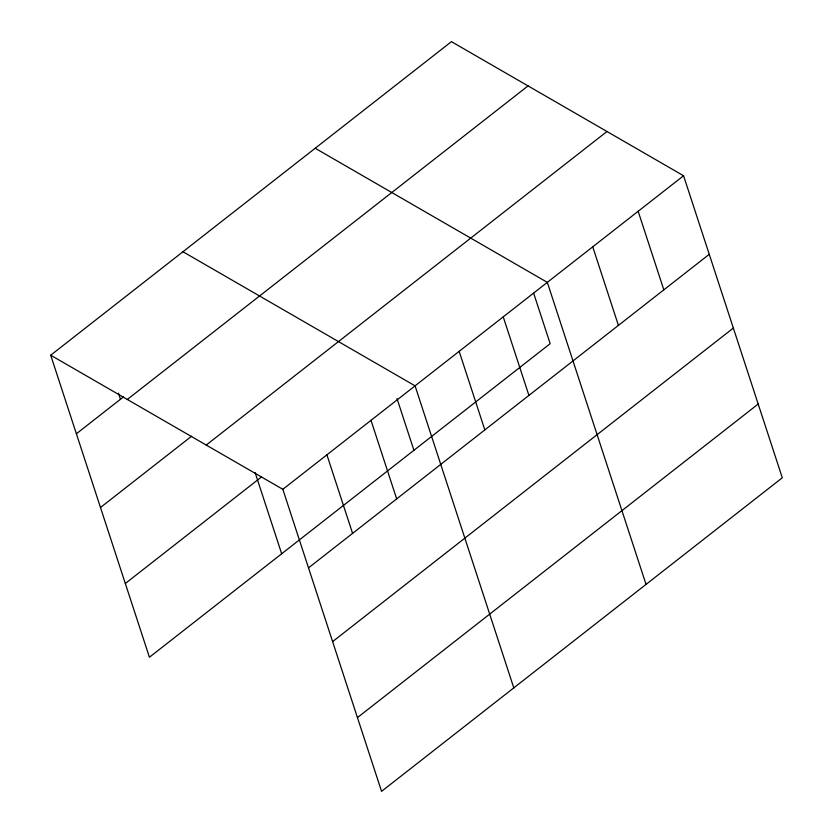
<?xml version="1.0" encoding="UTF-8"?>
<svg xmlns="http://www.w3.org/2000/svg" width="833" height="833" viewBox="0 0 833 833"><rect width="100%" height="100%" fill="white"/><g stroke="black" fill="none" stroke-linecap="round" stroke-linejoin="round"><path stroke-width="1.25" d="M50.709 355.212L451.444 41.65L683.57 175.753L782.291 477.788L381.556 791.35L282.835 489.315L50.709 355.212L149.43 657.247L550.165 343.685L533.693 293.289M76.386 433.764L123.471 396.914M127.314 399.465L528.049 85.903M100.491 507.505L191.652 436.18M206.23 445.061L606.976 131.499M125.325 583.496L261.572 476.882M282.835 489.315L683.57 175.753M308.512 567.867L709.247 254.315M332.617 641.618L733.352 328.056M357.451 717.598L758.186 404.047M315.197 148.264L547.323 282.366L646.044 584.402M182.948 251.733L415.073 385.846L513.794 687.871M638.161 211.29L663.828 289.842M592.742 246.828L618.419 325.38M503.236 316.863L528.913 395.415M459.16 351.349L484.837 429.901M397.039 398.674L413.918 450.289M370.997 420.332L396.675 498.884M326.911 454.828L352.588 533.38M255.158 472.665L281.669 553.768M118.453 393.134L120.462 399.267"/></g></svg>
